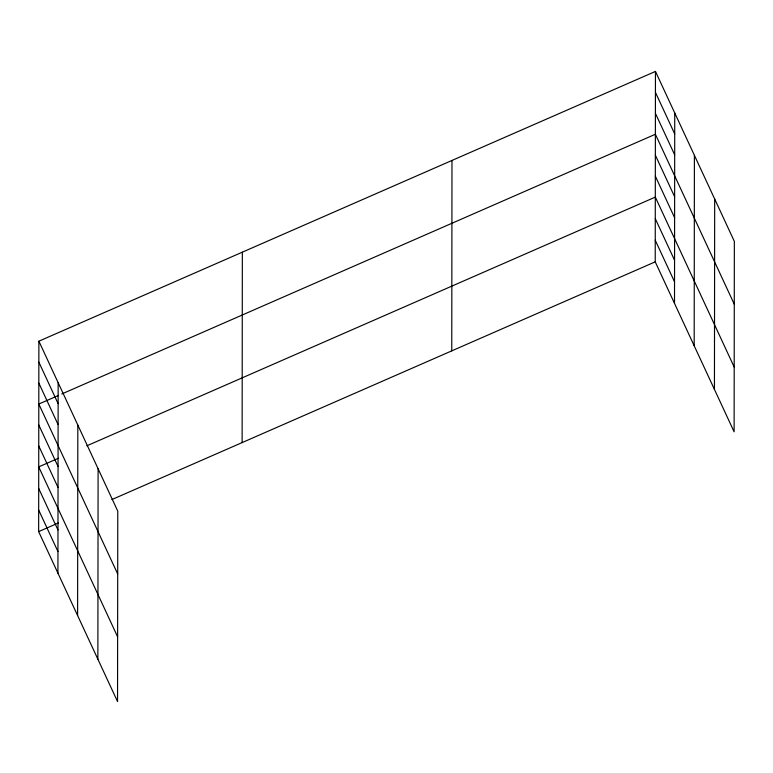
<?xml version="1.0" encoding="UTF-8"?>
<svg xmlns="http://www.w3.org/2000/svg" width="773" height="773" viewBox="0 0 773 773"><rect width="100%" height="100%" fill="white"/><g stroke="black" fill="none" stroke-linecap="round" stroke-linejoin="round"><path stroke-width="1.16" d="M38.882 341.193L117.776 511.156L117.544 701.575L38.65 531.611L38.882 341.193L655.456 71.425L734.35 241.389L734.118 431.807L655.224 261.844L655.456 71.425M57.927 573.151L58.159 382.732M77.6 615.53L77.831 425.111M97.871 659.195L98.103 468.776M242.123 442.591L242.345 252.172M451.761 350.865L451.983 160.455M674.51 303.374L674.732 112.964M694.183 345.763L694.405 155.344M714.445 389.428L714.677 199.009M58.497 395.418L38.805 404.037L117.699 573.991M61.772 393.979L655.378 134.26L734.273 304.224M58.419 458.254L38.727 466.873L117.622 636.836M86.856 445.808L655.311 197.105L734.195 367.059M38.65 531.611L58.342 522.992M111.94 499.542L655.224 261.844M655.427 92.373L674.713 133.913M655.407 113.322L674.684 154.851M655.359 155.209L674.636 196.748M655.33 176.157L674.616 217.696M655.282 218.682L674.558 260.221M655.253 240.258L674.539 281.797M38.853 362.141L58.13 403.68M38.824 383.089L58.11 424.628M38.776 424.976L58.062 466.515M38.756 445.924L58.033 487.463M38.698 488.449L57.985 529.988M38.679 510.035L57.956 551.564"/></g></svg>
